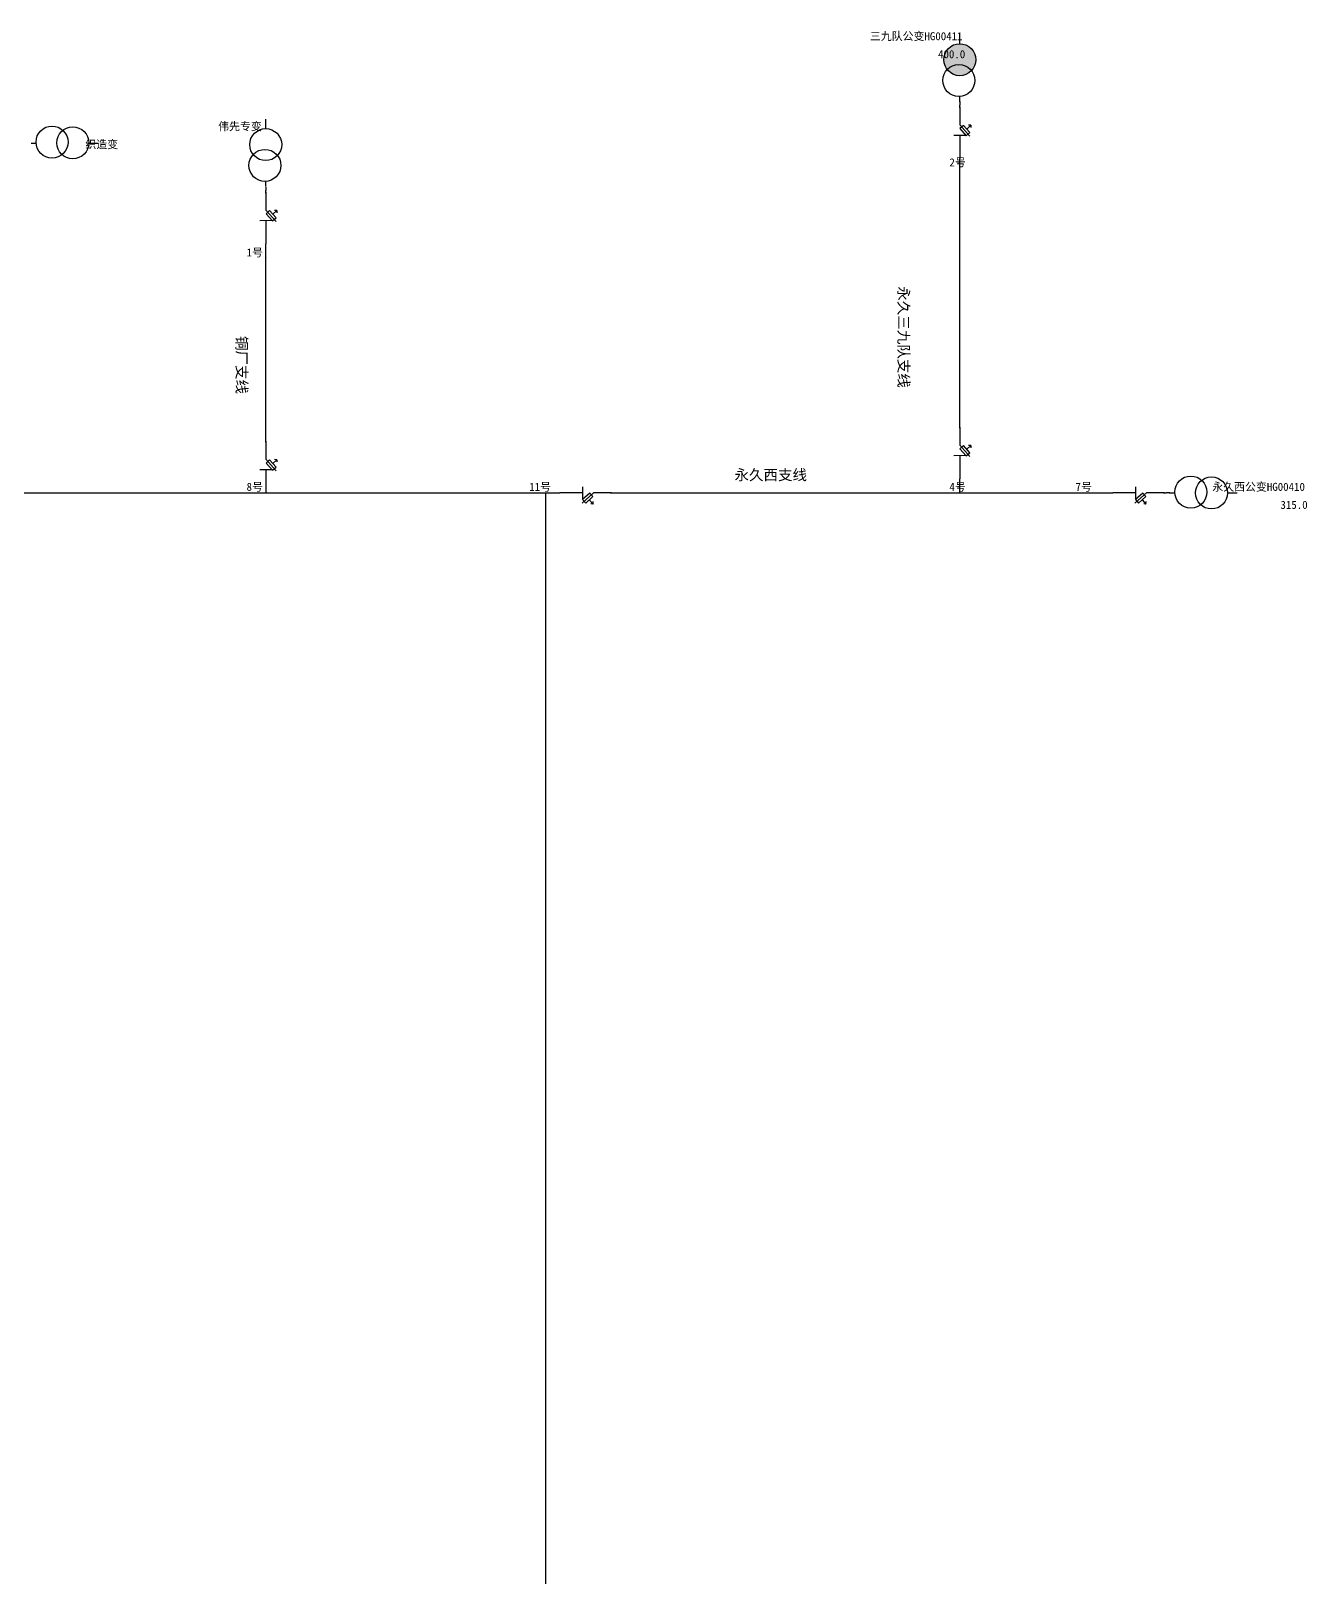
# Model space of a CAD drawing. Header units: millimetres. Extents: x 120 to 2409, y 30 to 1875.
# Drawn here: x 120.002569 to 120.003214, y 29.998919 to 29.999701 of the extents above; entities that cross this region are included whole.
import ezdxf

# ---------------------------------------------------------------- set-up
doc = ezdxf.new("R2010")
doc.units = ezdxf.units.MM
doc.header["$LTSCALE"] = 1e-07
for name, color, linetype in [('专题图-单线图辅助标记', 7, 'Continuous'), ('导线段', 7, 'Continuous'), ('柱上-变压器', 7, 'Continuous'), ('柱上-用户变压器', 7, 'Continuous'), ('柱上-跌落式熔断器', 7, 'Continuous'), ('站外-连接线', 7, 'Continuous'), ('耐张-运行杆塔', 7, 'Continuous')]:
    doc.layers.add(name, color=color, linetype=linetype)
doc.styles.get("Standard").update_dxf_attribs({"font": ''})
doc.styles.get('Standard').set_extended_font_data('宋体')

# ---------------------------------------------------------------- blocks, each defined once
blk = doc.blocks.new('311')
h = blk.add_hatch(color=0)
edge = h.paths.add_edge_path()
edge.add_arc((0, 0), 11.4, 0, 360)
blk = doc.blocks.new('2090010')
at = {"color": 0}
for p, q in [((-7.3, 0), (4.7, 10.6)), ((-6.8, 11.5), (-6.9, 9)), ((-6.8, 11.5), (-4.5, 11.4)), ((-6.8, 11.5), (-6.8, 11.5)), ((-6.8, 11.5), (-6.8, 11.5)), ((-2.9, 7.2), (-6.8, 11.5)), ((3.7, 6.3), (3.8, -6.3)), ((-26, 0), (-7.3, 0)), ((3.7, 0), (26, 0))]:
    blk.add_line(p, q, dxfattribs=at)
blk.add_lwpolyline([(-3.4, 0.1), (4.1, 6.7), (0.8, 10.5), (-6.7, 3.8)], close=True, dxfattribs=at)
blk = doc.blocks.new('2030010')
at = {"color": 0}
for p, q in [((-24.6, 0), (-20.8, 0)), ((20.4, 0), (25.4, 0))]:
    blk.add_line(p, q, dxfattribs=at)
for centre in [(-8.3, 0.8), (7.9, 0.2)]:
    blk.add_circle(centre, 12.5, dxfattribs=at)
blk = doc.blocks.new('2030020')
at = {"true_color": 0xd5c8d1}
h = blk.add_hatch(color=254, dxfattribs=at)
edge = h.paths.add_edge_path()
edge.add_arc((7.7, 0), 12.5, 0, 360)
at = {"color": 0}
for p, q in [((-25.3, 0), (-21, 0)), ((20.2, 0), (25.2, 0))]:
    blk.add_line(p, q, dxfattribs=at)
for centre in [(-8.5, 0.7), (7.7, 0)]:
    blk.add_circle(centre, 12.5, dxfattribs=at)

msp = doc.modelspace()

# ---------------------------------------------------------------- linework, layer by layer
at = {"color": 15, "true_color": 0xb94842}
for points in [[(120.00303871, 29.99969744), (120.00303871, 29.99969925)], [(120.00303871, 29.99966506), (120.00303871, 29.99966325)], [(120.00303871, 29.99966189), (120.00303871, 29.99966325)], [(120.00268767, 29.99965433), (120.00268767, 29.99965614)], [(120.00260099, 29.99964404), (120.0026028, 29.99964404)], [(120.00303871, 29.99963761), (120.00303871, 29.99963625)], [(120.00268767, 29.99962195), (120.00268767, 29.99962014)], [(120.00268767, 29.99961878), (120.00268767, 29.99962014)], [(120.00268767, 29.9995945), (120.00268767, 29.99959314)], [(120.00303871, 29.9994999), (120.00303871, 29.99950126)], [(120.00268767, 29.9994927), (120.00268767, 29.99949406)], [(120.00303871, 29.99947562), (120.00303871, 29.99947426)], [(120.00268767, 29.99946842), (120.00268767, 29.99946706)], [(120.00283772, 29.99946706), (120.00283636, 29.99946706)], [(120.002862, 29.99946706), (120.00286336, 29.99946706)], [(120.00311747, 29.99946706), (120.00311611, 29.99946706)], [(120.00314175, 29.99946706), (120.00314311, 29.99946706)], [(120.00314492, 29.99946706), (120.00314311, 29.99946706)], [(120.00317729, 29.99946706), (120.00317911, 29.99946706)]]:
    msp.add_lwpolyline(points, dxfattribs=at)
at = {"layer": '导线段', "color": 15, "true_color": 0xb94842}
for points in [[(120.00303871, 29.99950126), (120.00303871, 29.99962905)], [(120.00268767, 29.99949406), (120.00268767, 29.99958594)], [(120.00188388, 29.99946706), (120.00268767, 29.99946706)], [(120.00268767, 29.99946706), (120.00282916, 29.99946706)], [(120.00282916, 29.99946706), (120.00282916, 29.99865176)], [(120.00286336, 29.99946706), (120.00303871, 29.99946706)], [(120.00303871, 29.99946706), (120.00310891, 29.99946706)]]:
    msp.add_lwpolyline(points, dxfattribs=at)
at = {"layer": '站外-连接线', "color": 15, "true_color": 0xb94842}
for points in [[(120.00303871, 29.99962905), (120.00303871, 29.99963625)], [(120.00268767, 29.99958594), (120.00268767, 29.99959314)], [(120.00303871, 29.99946706), (120.00303871, 29.99947426)], [(120.00282916, 29.99946706), (120.00283636, 29.99946706)], [(120.00310891, 29.99946706), (120.00311611, 29.99946706)]]:
    msp.add_lwpolyline(points, dxfattribs=at)

# ---------------------------------------------------------------- block references
at = {"layer": '柱上-变压器', "color": 15, "true_color": 0xb94842, "xscale": 6.47499766907701e-07, "yscale": 6.47499766907701e-07}
for p, rotation in [((120.00303871, 29.99968125), 450), ((120.00316111, 29.99946706), 360)]:
    msp.add_blockref('2030020', p, dxfattribs=dict(at, rotation=rotation))
at = {"layer": '柱上-用户变压器', "color": 15, "true_color": 0xb94842, "xscale": 6.47499766907701e-07, "yscale": 6.47499766907701e-07}
for p, rotation in [((120.0025848, 29.99964404), 360), ((120.00268767, 29.99963814), 450)]:
    msp.add_blockref('2030010', p, dxfattribs=dict(at, rotation=rotation))
at = {"layer": '柱上-跌落式熔断器', "color": 15, "true_color": 0xb94842, "xscale": 4.85624825180776e-07, "yscale": 4.85624825180776e-07}
for p, rotation in [((120.00303871, 29.99964975), 270), ((120.00268767, 29.99960664), 270), ((120.00303871, 29.99948776), 270), ((120.00268767, 29.99948056), 270), ((120.00284986, 29.99946706), 180), ((120.00312961, 29.99946706), 180)]:
    msp.add_blockref('2090010', p, dxfattribs=dict(at, rotation=rotation))
at = {"layer": '耐张-运行杆塔', "color": 15, "true_color": 0xb94842, "xscale": 2.69791569544876e-08, "yscale": 2.69791569544876e-08}
for p in [(120.00303871, 29.99962905), (120.00268767, 29.99958594), (120.00268767, 29.99946706), (120.00282916, 29.99946706), (120.00303871, 29.99946706), (120.00310891, 29.99946706)]:
    msp.add_blockref('311', p, dxfattribs=at)

# ---------------------------------------------------------------- texts
at = {"color": 7, "true_color": 0xffffff}
for s, height, p in [('三九队公变HG00411', 0.0000040469, (120.00299324, 29.99969609)), ('400.0', 0.000004047, (120.00302772, 29.99968698)), ('伟先专变', 0.000004047, (120.00266349, 29.9996505)), ('织造变', 0.000004047, (120.00259629, 29.99964139)), ('2号', 0.000004047, (120.00303347, 29.99963227)), ('1号', 0.000004047, (120.00267786, 29.99958668)), ('8号', 0.000004047, (120.00267786, 29.99946814)), ('11号', 0.000004047, (120.00282088, 29.99946814)), ('4号', 0.000004047, (120.00303347, 29.99946814)), ('7号', 0.000004047, (120.00309729, 29.99946814)), ('永久西公变HG00410', 0.0000040469, (120.00316648, 29.99946814)), ('315.0', 0.000004047, (120.00320096, 29.99945902))]:
    msp.add_text(s, height=height, dxfattribs=at).set_placement(p)
at = {"layer": '专题图-单线图辅助标记', "color": 3, "true_color": 0x00ff00}
for s, p in [('永久三九队支线', (120.00300763, 29.99957163)), ('铜厂支线', (120.00267274, 29.99954647))]:
    msp.add_text(s, height=0.000005382, rotation=270, dxfattribs=at).set_placement(p)
msp.add_text('永久西支线', height=0.000005382, dxfattribs=at).set_placement((120.00292472, 29.99947353))

doc.saveas('drawing.dxf')
